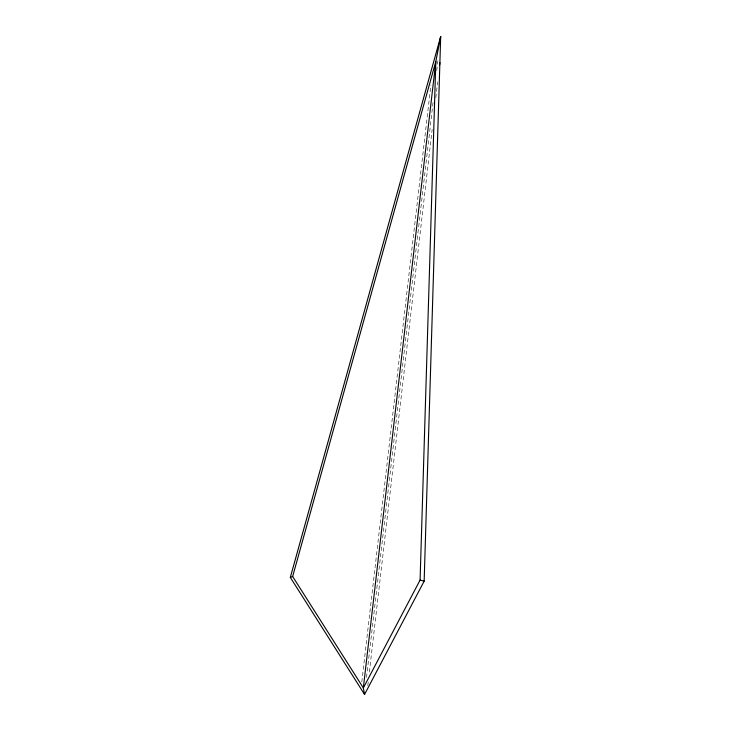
<?xml version="1.0" encoding="UTF-8"?>
<svg xmlns="http://www.w3.org/2000/svg" width="731" height="731" viewBox="0 0 731 731"><rect width="100%" height="100%" fill="white"/><g stroke="black" fill="none" stroke-linecap="round" stroke-linejoin="round"><path stroke-width="0.55" stroke-dasharray="3.65 2.74" d="M361.799 682.06L430.879 85.052M366.533 677.436L433.072 102.34M436.745 70.578L438.189 58.105M367.803 685.641L368.333 681.109M369.374 672.045L432.158 129.414M435.831 97.698L437.668 81.835"/><path stroke-width="1.1" d="M364.559 694.45L363.344 687.935L420.087 580.067L435.822 61.477L440.683 36.55L424.154 581.163L364.559 694.45L290.317 577.417L440.683 36.55L440.163 41.091M439.633 64.849L439.898 62.583M292.647 576.494L435.822 61.477L363.344 687.935L292.647 576.494L290.317 577.417M420.087 580.067L424.154 581.163"/></g></svg>
